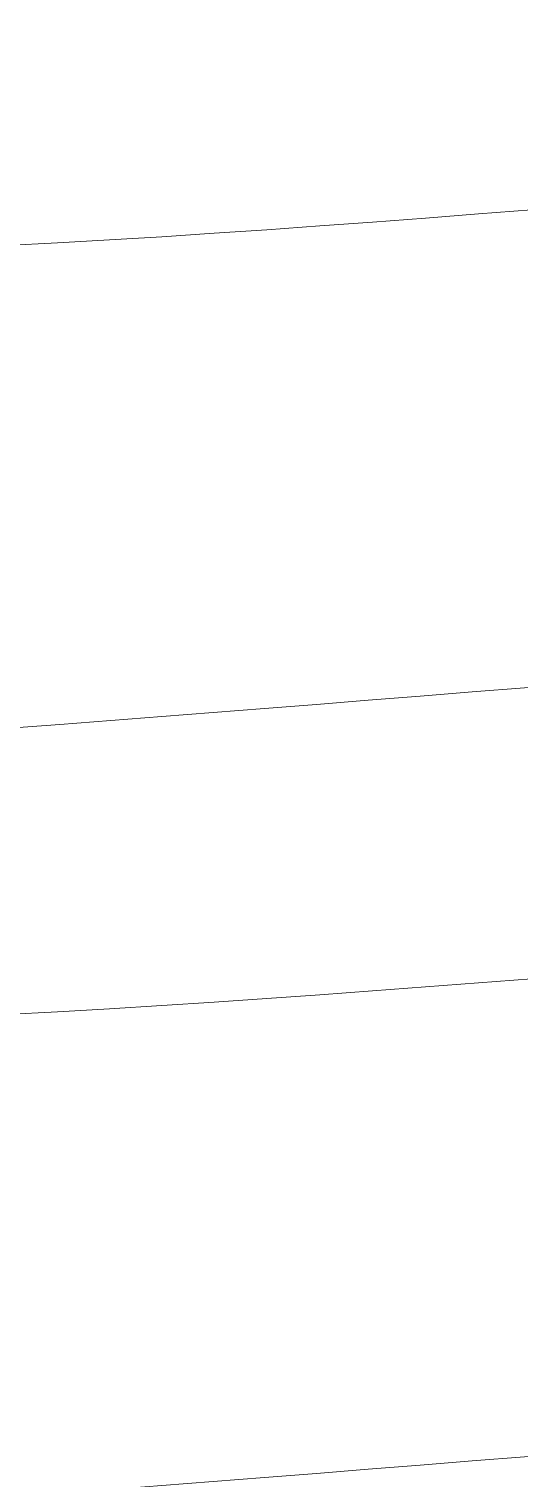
# Model space of a CAD drawing. Header units: centimetres. Extents: x -9.9 to 9.9, y -7.9 to 8.2.
# Drawn here: x 3.722 to 4.967, y 4.376 to 8.057 of the extents above; entities that cross this region are included whole.
import ezdxf

# ---------------------------------------------------------------- set-up
doc = ezdxf.new("R2010")
doc.units = ezdxf.units.CM
doc.header["$MEASUREMENT"] = 0
doc.layers.add('Layer 1', color=7, linetype='Continuous')

msp = doc.modelspace()

# ---------------------------------------------------------------- linework, layer by layer
at = {"layer": 'Layer 1', "color": 43, "lineweight": 5}
for points in [[(8.65516, 7.61876), (7.21771, 8.05707), (3.15825, 7.15228), (1.27923, 7.61876), (1.27923, 7.61876), (1.27923, 7.61876), (1.27923, 6.29065), (1.27923, 6.29065), (1.27923, 6.29065), (3.02838, 5.97368), (6.94227, 6.85432), (8.65516, 6.29065), (8.65516, 6.29065), (8.65516, 6.29065), (7.9849, 6.96091), (7.9849, 6.96091), (7.9849, 6.96091), (7.9849, 6.96091), (8.65516, 7.61876), (8.65516, 7.61876)], [(8.65517, 5.66521), (7.21772, 6.10352), (3.15826, 5.19873), (1.27924, 5.66521), (1.27924, 5.66521), (1.27924, 5.66521), (1.27924, 4.3371), (1.27924, 4.3371), (1.27924, 4.3371), (3.02839, 4.02013), (6.94228, 4.90077), (8.65517, 4.3371), (8.65517, 4.3371), (8.65517, 4.3371), (7.98491, 5.00736), (7.98491, 5.00736), (7.98491, 5.00736), (7.98491, 5.00736), (8.65517, 5.66521), (8.65517, 5.66521)]]:
    msp.add_open_spline(points, degree=3, knots=[0, 0, 0, 0, 0.1666667, 0.1666667, 0.1666667, 0.1666667, 0.3333333, 0.3333333, 0.3333333, 0.3333333, 0.5, 0.5, 0.5, 0.5, 0.6666667, 0.6666667, 0.6666667, 0.6666667, 1, 1, 1, 1], dxfattribs=at)

doc.saveas('drawing.dxf')
